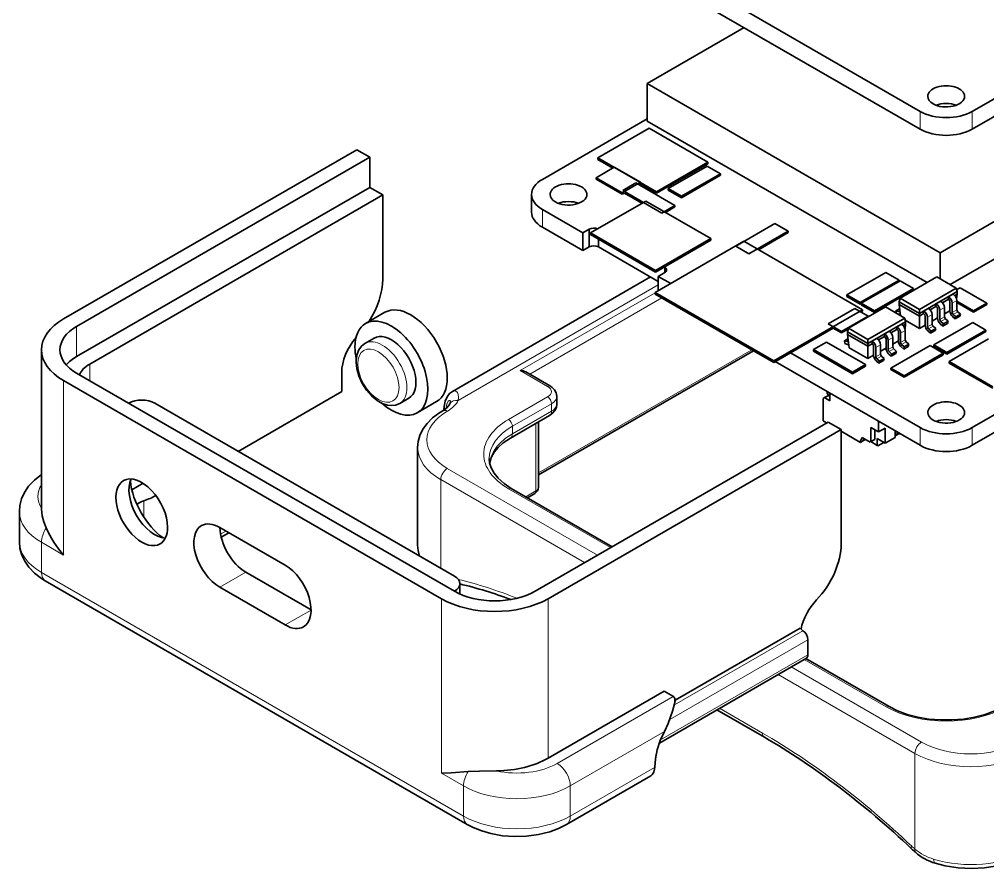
# Model space of a CAD drawing. Extents: x 487 to 800, y 314 to 605.
# Drawn here: x 681 to 733.5, y 493.7 to 539.8 of the extents above; entities that cross this region are included whole.
import ezdxf

# ---------------------------------------------------------------- set-up
doc = ezdxf.new("R2010")
doc.units = 0

msp = doc.modelspace()

# ---------------------------------------------------------------- linework, layer by layer
at = {"color": 7, "lineweight": 35}
for p, q in [((729.857, 534.816), (709.351, 546.655)), ((753.191, 546.655), (732.685, 534.816)), ((729.857, 533.852), (709.351, 545.692)), ((753.191, 545.692), (732.685, 533.852)), ((753.191, 529.489), (732.685, 517.649)), ((753.191, 528.525), (732.685, 516.686)), ((684.065, 520.605), (704.571, 508.766)), ((703.864, 508.358), (683.358, 520.197)), ((705.273, 496.101), (682.363, 509.329))]:
    msp.add_line(p, q, dxfattribs=at)
at = {"color": 7, "lineweight": 35, "ltscale": 0.151964}
msp.add_line((720.307, 539.366), (715.043, 536.327), dxfattribs=at)
at = {"color": 7, "lineweight": 35, "ltscale": 0.459279}
for p, q in [((715.043, 536.327), (730.953, 527.141)), ((684.065, 523.136), (699.975, 532.322)), ((708.955, 508.766), (724.865, 517.951))]:
    msp.add_line(p, q, dxfattribs=at)
at = {"color": 7, "lineweight": 35, "ltscale": 0.05103}
msp.add_line((715.043, 536.327), (715.043, 534.286), dxfattribs=at)
at = {"color": 7, "lineweight": 13, "ltscale": 0.024088}
for p, q in [((729.857, 533.852), (729.857, 534.816)), ((732.685, 533.852), (732.685, 534.816)), ((729.857, 517.649), (729.857, 516.686)), ((732.685, 517.649), (732.685, 516.686))]:
    msp.add_line(p, q, dxfattribs=at)
at = {"color": 7, "lineweight": 35, "ltscale": 0.164319}
msp.add_line((715.043, 534.408), (709.351, 531.122), dxfattribs=at)
at = {"color": 7, "lineweight": 35, "ltscale": 0.438433}
msp.add_line((730.231, 525.517), (715.043, 534.286), dxfattribs=at)
at = {"color": 7, "lineweight": 35, "ltscale": 0.080261}
for p, q in [((715.145, 533.895), (712.364, 532.29)), ((718.327, 531.976), (715.546, 530.371))]:
    msp.add_line(p, q, dxfattribs=at)
at = {"color": 7, "lineweight": 35, "ltscale": 0.091856}
msp.add_line((718.327, 532.058), (715.145, 533.895), dxfattribs=at)
at = {"color": 7, "lineweight": 35, "ltscale": 0.326599}
msp.add_line((730.953, 527.141), (742.267, 533.673), dxfattribs=at)
at = {"color": 7, "lineweight": 35, "ltscale": 0.45928}
for p, q in [((683.358, 523.544), (699.267, 532.73)), ((684.065, 521.503), (699.975, 530.689)), ((709.662, 508.358), (725.572, 517.543))]:
    msp.add_line(p, q, dxfattribs=at)
at = {"color": 7, "lineweight": 35, "ltscale": 0.020412}
for p, q in [((699.267, 532.73), (699.975, 532.322)), ((699.975, 530.689), (700.682, 530.281)), ((724.865, 517.951), (725.572, 517.543)), ((727.957, 517.619), (727.957, 516.803)), ((723.769, 506.133), (723.769, 505.316))]:
    msp.add_line(p, q, dxfattribs=at)
at = {"color": 7, "lineweight": 35, "ltscale": 0.040825}
for p, q in [((699.975, 530.689), (699.975, 532.322)), ((712.264, 531.211), (713.678, 530.395)), ((713.678, 530.313), (712.264, 531.13))]:
    msp.add_line(p, q, dxfattribs=at)
at = {"color": 7, "lineweight": 35, "ltscale": 0.091857}
msp.add_line((712.364, 532.29), (715.546, 530.453), dxfattribs=at)
at = {"color": 7, "lineweight": 35, "ltscale": 0.002042}
for p, q in [((712.364, 532.29), (712.364, 532.208)), ((718.327, 532.058), (718.327, 531.976)), ((712.264, 531.211), (712.264, 531.13)), ((716.184, 530.624), (716.184, 530.542)), ((713.678, 530.395), (713.678, 530.313)), ((716.903, 530.208), (716.903, 530.127)), ((716.547, 529.709), (716.547, 529.627)), ((711.958, 528.218), (711.958, 528.136)), ((718.493, 527.908), (718.493, 527.826)), ((715.493, 526.176), (715.493, 526.095)), ((729.494, 525.206), (729.494, 525.124)), ((715.471, 524.981), (715.471, 524.899)), ((725.878, 524.847), (725.878, 524.765)), ((726.597, 524.432), (726.597, 524.35)), ((732.761, 523.992), (732.761, 523.91)), ((725.581, 522.865), (725.581, 522.784)), ((733.433, 522.94), (733.433, 522.859)), ((730.595, 522.132), (730.595, 522.05)), ((724.061, 521.879), (724.061, 521.797)), ((731.314, 521.717), (731.314, 521.635)), ((721.908, 521.264), (721.908, 521.183)), ((726.899, 521.07), (726.899, 520.989)), ((731.432, 521.232), (731.432, 521.151)), ((726.18, 520.655), (726.18, 520.574)), ((728.275, 520.875), (728.275, 520.793)), ((728.994, 520.459), (728.994, 520.378))]:
    msp.add_line(p, q, dxfattribs=at)
at = {"color": 7, "lineweight": 35, "ltscale": 0.023474}
msp.add_line((713.177, 531.739), (712.364, 532.208), dxfattribs=at)
at = {"color": 7, "lineweight": 35, "ltscale": 0.080262}
msp.add_line((715.546, 530.453), (718.327, 532.058), dxfattribs=at)
at = {"color": 7, "lineweight": 35, "ltscale": 0.028577}
msp.add_line((713.254, 531.783), (712.264, 531.211), dxfattribs=at)
at = {"color": 7, "lineweight": 35, "ltscale": 0.040826}
msp.add_line((714.668, 530.966), (713.254, 531.783), dxfattribs=at)
at = {"color": 7, "lineweight": 35, "ltscale": 0.061173}
for p, q in [((718.303, 531.847), (716.184, 530.624)), ((719.022, 531.35), (716.903, 530.127)), ((713.709, 530.517), (715.828, 529.294)), ((727.375, 523.983), (729.494, 525.206)), ((732.714, 523.355), (730.595, 522.132)), ((731.314, 521.717), (733.433, 522.94)), ((733.433, 522.859), (731.314, 521.635))]:
    msp.add_line(p, q, dxfattribs=at)
at = {"color": 7, "lineweight": 35, "ltscale": 0.020756}
for p, q in [((719.022, 531.432), (718.303, 531.847)), ((722.685, 528.313), (721.966, 528.728)), ((733.48, 524.326), (732.761, 523.91))]:
    msp.add_line(p, q, dxfattribs=at)
at = {"color": 7, "lineweight": 35, "ltscale": 0.310958}
msp.add_line((742.267, 531.632), (731.495, 525.413), dxfattribs=at)
at = {"color": 7, "lineweight": 35, "ltscale": 0.028578}
msp.add_line((713.678, 530.395), (714.668, 530.966), dxfattribs=at)
at = {"color": 7, "lineweight": 35, "ltscale": 0.00204}
for p, q in [((714.668, 530.966), (714.668, 530.885)), ((719.022, 531.432), (719.022, 531.35)), ((715.546, 530.453), (715.546, 530.371)), ((722.685, 528.313), (722.685, 528.231)), ((726.656, 524.398), (726.656, 524.316)), ((733.48, 524.407), (733.48, 524.326)), ((726.726, 524.046), (726.726, 523.964)), ((727.375, 523.983), (727.375, 523.901)), ((731.113, 521.683), (731.113, 521.601))]:
    msp.add_line(p, q, dxfattribs=at)
at = {"color": 7, "lineweight": 35, "ltscale": 0.061172}
for p, q in [((716.903, 530.208), (719.022, 531.432)), ((729.494, 525.124), (727.375, 523.901))]:
    msp.add_line(p, q, dxfattribs=at)
at = {"color": 7, "lineweight": 35, "ltscale": 0.020755}
for p, q in [((714.428, 530.932), (713.709, 530.517)), ((716.184, 530.624), (716.903, 530.208)), ((716.903, 530.127), (716.184, 530.542)), ((719.847, 527.505), (720.566, 527.089)), ((728.716, 525.655), (727.997, 526.07)), ((729.494, 525.206), (728.775, 525.621)), ((725.878, 524.847), (726.597, 524.432)), ((726.597, 524.35), (725.878, 524.765)), ((727.031, 523.703), (726.312, 524.118)), ((732.761, 523.992), (733.48, 524.407)), ((724.862, 523.28), (725.581, 522.865)), ((733.433, 522.94), (732.714, 523.355)), ((724.78, 522.294), (724.061, 521.879)), ((731.113, 521.683), (730.394, 522.098)), ((730.595, 522.132), (731.314, 521.717)), ((731.314, 521.635), (730.595, 522.05)), ((726.18, 520.655), (726.899, 521.07)), ((726.899, 520.989), (726.18, 520.574)), ((728.275, 520.875), (728.994, 520.459)), ((728.994, 520.378), (728.275, 520.793))]:
    msp.add_line(p, q, dxfattribs=at)
at = {"color": 7, "lineweight": 35, "ltscale": 0.061171}
for p, q in [((716.547, 529.709), (714.428, 530.932)), ((721.966, 528.728), (719.847, 527.505)), ((727.997, 526.07), (725.878, 524.847)), ((726.597, 524.432), (728.716, 525.655)), ((728.775, 525.621), (726.656, 524.398)), ((726.899, 521.07), (724.78, 522.294)), ((724.061, 521.879), (726.18, 520.655)), ((726.18, 520.574), (724.061, 521.797)), ((731.113, 521.601), (728.994, 520.378))]:
    msp.add_line(p, q, dxfattribs=at)
at = {"color": 7, "lineweight": 35, "ltscale": 0.002279}
msp.add_line((714.668, 530.885), (714.589, 530.839), dxfattribs=at)
at = {"color": 7, "lineweight": 35, "ltscale": 0.025516}
msp.add_line((715.546, 530.371), (714.662, 530.881), dxfattribs=at)
at = {"color": 7, "lineweight": 35, "ltscale": 0.459278}
msp.add_line((684.772, 521.095), (700.682, 530.281), dxfattribs=at)
at = {"color": 7, "lineweight": 35, "ltscale": 0.114308}
msp.add_line((700.682, 530.281), (700.682, 525.708), dxfattribs=at)
at = {"color": 7, "lineweight": 35, "ltscale": 0.024086}
msp.add_line((708.765, 529.342), (708.765, 530.305), dxfattribs=at)
at = {"color": 7, "lineweight": 35, "ltscale": 0.086594}
for p, q in [((714.957, 529.949), (711.958, 528.218)), ((715.493, 526.176), (718.493, 527.908)), ((718.493, 527.826), (715.493, 526.095))]:
    msp.add_line(p, q, dxfattribs=at)
at = {"color": 7, "lineweight": 35, "ltscale": 0.003503}
msp.add_line((713.8, 530.383), (713.678, 530.313), dxfattribs=at)
at = {"color": 7, "lineweight": 35, "ltscale": 0.027557}
msp.add_line((714.754, 529.832), (713.8, 530.383), dxfattribs=at)
at = {"color": 7, "lineweight": 35, "ltscale": 0.102062}
for p, q in [((718.493, 527.908), (714.957, 529.949)), ((711.958, 528.218), (715.493, 526.176)), ((715.493, 526.095), (711.958, 528.136))]:
    msp.add_line(p, q, dxfattribs=at)
at = {"color": 7, "lineweight": 13, "ltscale": 0.024086}
msp.add_line((709.351, 529.489), (709.351, 528.525), dxfattribs=at)
at = {"color": 7, "lineweight": 35, "ltscale": 0.063278}
msp.add_line((711.543, 528.223), (709.351, 529.489), dxfattribs=at)
at = {"color": 7, "lineweight": 35, "ltscale": 0.020754}
for p, q in [((715.828, 529.294), (716.547, 529.709)), ((726.656, 524.398), (727.375, 523.983)), ((727.375, 523.901), (726.656, 524.316))]:
    msp.add_line(p, q, dxfattribs=at)
at = {"color": 7, "lineweight": 35, "ltscale": 0.014894}
msp.add_line((716.547, 529.627), (716.031, 529.329), dxfattribs=at)
at = {"color": 7, "lineweight": 35, "ltscale": 0.063279}
msp.add_line((711.543, 527.26), (709.351, 528.525), dxfattribs=at)
at = {"color": 7, "lineweight": 35, "ltscale": 0.010209}
for p, q in [((711.543, 528.223), (711.897, 528.427)), ((711.543, 527.26), (711.897, 527.464))]:
    msp.add_line(p, q, dxfattribs=at)
at = {"color": 7, "lineweight": 35, "ltscale": 0.024088}
for p, q in [((711.897, 528.427), (711.897, 527.464)), ((711.543, 528.223), (711.543, 527.26))]:
    msp.add_line(p, q, dxfattribs=at)
at = {"color": 7, "lineweight": 35, "ltscale": 0.06117}
for p, q in [((720.566, 527.089), (722.685, 528.313)), ((730.394, 522.098), (728.275, 520.875)), ((728.994, 520.459), (731.113, 521.683))]:
    msp.add_line(p, q, dxfattribs=at)
at = {"color": 7, "lineweight": 35, "ltscale": 0.010542}
msp.add_line((712.391, 527.885), (712.391, 527.464), dxfattribs=at)
at = {"color": 7, "lineweight": 35, "ltscale": 0.046304}
msp.add_line((722.685, 528.231), (721.081, 527.305), dxfattribs=at)
at = {"color": 7, "lineweight": 35, "ltscale": 0.093897}
msp.add_line((715.644, 525.586), (712.391, 527.464), dxfattribs=at)
at = {"color": 7, "lineweight": 35, "ltscale": 0.139079}
for p, q in [((720.289, 527.762), (715.471, 524.981)), ((721.908, 521.264), (726.726, 524.046))]:
    msp.add_line(p, q, dxfattribs=at)
at = {"color": 7, "lineweight": 35, "ltscale": 0.185819}
for p, q in [((726.726, 524.046), (720.289, 527.762)), ((715.471, 524.981), (721.908, 521.264)), ((721.908, 521.183), (715.471, 524.899))]:
    msp.add_line(p, q, dxfattribs=at)
at = {"color": 7, "lineweight": 35, "ltscale": 0.03539}
msp.add_line((730.953, 527.141), (730.953, 525.726), dxfattribs=at)
at = {"color": 7, "lineweight": 35, "ltscale": 0.00102}
msp.add_line((715.998, 526.345), (715.962, 526.365), dxfattribs=at)
at = {"color": 7, "lineweight": 35, "ltscale": 0.007144}
msp.add_line((715.998, 526.345), (715.998, 526.059), dxfattribs=at)
at = {"color": 7, "lineweight": 35, "ltscale": 0.310693}
msp.add_line((715.224, 525.828), (704.461, 519.614), dxfattribs=at)
at = {"color": 7, "lineweight": 35, "ltscale": 0.010207}
msp.add_line((715.644, 525.855), (715.998, 526.059), dxfattribs=at)
at = {"color": 7, "lineweight": 35, "ltscale": 0.019362}
msp.add_line((715.644, 525.855), (715.644, 525.081), dxfattribs=at)
at = {"color": 7, "lineweight": 35, "ltscale": 0.019372}
msp.add_line((716.315, 525.468), (715.644, 525.855), dxfattribs=at)
at = {"color": 7, "lineweight": 35, "ltscale": 0.057819}
for p, q in [((730.773, 525.83), (728.77, 524.673)), ((729.818, 524.068), (731.821, 525.224)), ((727.973, 524.197), (725.97, 523.04)), ((727.018, 522.435), (729.021, 523.591))]:
    msp.add_line(p, q, dxfattribs=at)
at = {"color": 7, "lineweight": 35, "ltscale": 0.030261}
for p, q in [((731.821, 525.224), (730.773, 525.83)), ((728.77, 524.673), (729.818, 524.068))]:
    msp.add_line(p, q, dxfattribs=at)
at = {"color": 7, "lineweight": 13, "ltscale": 0.31362}
msp.add_line((715.644, 525.394), (704.78, 519.122), dxfattribs=at)
at = {"color": 7, "lineweight": 35, "ltscale": 0.001698}
msp.add_line((728.716, 525.655), (728.716, 525.587), dxfattribs=at)
at = {"color": 7, "lineweight": 35, "ltscale": 0.005041}
for p, q in [((731.821, 525.224), (731.869, 525.029)), ((728.77, 524.673), (728.722, 524.477)), ((729.021, 523.591), (729.069, 523.396)), ((725.97, 523.04), (725.922, 522.844))]:
    msp.add_line(p, q, dxfattribs=at)
at = {"color": 7, "lineweight": 35, "ltscale": 0.005411}
msp.add_line((732.03, 525.244), (731.842, 525.136), dxfattribs=at)
at = {"color": 7, "lineweight": 35, "ltscale": 0.041862}
for p, q in [((733.48, 524.407), (732.03, 525.244)), ((726.312, 524.118), (724.862, 523.28)), ((725.581, 522.865), (727.031, 523.703))]:
    msp.add_line(p, q, dxfattribs=at)
at = {"color": 7, "lineweight": 13, "ltscale": 0.211368}
msp.add_line((715.471, 524.968), (708.149, 520.74), dxfattribs=at)
at = {"color": 7, "lineweight": 13, "ltscale": 0.207117}
msp.add_line((715.836, 524.688), (708.661, 520.546), dxfattribs=at)
at = {"color": 7, "lineweight": 35, "ltscale": 0.059198}
msp.add_line((729.818, 523.845), (731.869, 525.029), dxfattribs=at)
at = {"color": 7, "lineweight": 35, "ltscale": 0.007245}
for p, q in [((731.641, 524.897), (731.39, 524.752)), ((730.969, 524.509), (730.718, 524.364)), ((729.247, 522.175), (728.996, 522.03)), ((728.575, 521.787), (728.324, 521.642))]:
    msp.add_line(p, q, dxfattribs=at)
at = {"color": 7, "lineweight": 35, "ltscale": 0.00050931}
for p, q in [((731.39, 524.752), (731.407, 524.742)), ((730.736, 524.215), (730.718, 524.225)), ((731.407, 524.603), (731.39, 524.613)), ((730.046, 523.976), (730.064, 523.966)), ((730.064, 523.827), (730.046, 523.837)), ((728.841, 523.264), (728.858, 523.254)), ((728.169, 522.876), (728.186, 522.866))]:
    msp.add_line(p, q, dxfattribs=at)
at = {"color": 7, "lineweight": 35, "ltscale": 0.00347}
for p, q in [((731.39, 524.752), (731.39, 524.613)), ((728.722, 524.477), (728.722, 524.339)), ((729.818, 523.845), (729.818, 523.706)), ((730.046, 523.976), (730.046, 523.837)), ((728.589, 523.119), (728.589, 522.98)), ((725.922, 522.844), (725.922, 522.706)), ((727.918, 522.731), (727.918, 522.592)), ((727.018, 522.212), (727.018, 522.073)), ((727.246, 522.343), (727.246, 522.204))]:
    msp.add_line(p, q, dxfattribs=at)
at = {"color": 7, "lineweight": 13, "ltscale": 0.007246}
for p, q in [((731.658, 524.887), (731.407, 524.742)), ((731.177, 524.168), (730.926, 524.023)), ((731.849, 524.556), (731.598, 524.411)), ((731.177, 523.659), (730.926, 523.514)), ((731.849, 524.046), (731.598, 523.901)), ((731.902, 523.937), (731.651, 523.792)), ((731.23, 523.549), (730.979, 523.405)), ((728.186, 522.866), (727.935, 522.721)), ((728.377, 522.535), (728.126, 522.39)), ((728.377, 522.026), (728.126, 521.881)), ((729.102, 522.304), (728.85, 522.159)), ((728.43, 521.916), (728.179, 521.772))]:
    msp.add_line(p, q, dxfattribs=at)
at = {"color": 7, "lineweight": 35, "ltscale": 0.000510632}
for p, q in [((731.641, 524.897), (731.658, 524.887)), ((730.297, 524.121), (730.315, 524.111)), ((730.969, 524.509), (730.987, 524.499)), ((728.589, 523.119), (728.607, 523.109)), ((728.607, 522.97), (728.589, 522.98)), ((727.246, 522.343), (727.264, 522.333)), ((727.264, 522.194), (727.246, 522.204)), ((727.497, 522.488), (727.515, 522.478))]:
    msp.add_line(p, q, dxfattribs=at)
at = {"color": 7, "lineweight": 35, "ltscale": 0.003666}
for p, q in [((731.742, 524.816), (731.869, 524.89)), ((728.942, 523.183), (729.069, 523.257))]:
    msp.add_line(p, q, dxfattribs=at)
at = {"color": 7, "lineweight": 35, "ltscale": 0.006368}
for p, q in [((731.838, 524.637), (731.869, 524.89)), ((729.038, 523.004), (729.069, 523.257))]:
    msp.add_line(p, q, dxfattribs=at)
at = {"color": 7, "lineweight": 35, "ltscale": 0.003471}
for p, q in [((731.869, 525.029), (731.869, 524.89)), ((730.718, 524.364), (730.718, 524.225)), ((729.069, 523.396), (729.069, 523.257))]:
    msp.add_line(p, q, dxfattribs=at)
at = {"color": 7, "lineweight": 35, "ltscale": 0.001699}
msp.add_line((726.656, 524.384), (726.597, 524.35), dxfattribs=at)
at = {"color": 7, "lineweight": 35, "ltscale": 0.030263}
for p, q in [((729.021, 523.591), (727.973, 524.197)), ((725.97, 523.04), (727.018, 522.435))]:
    msp.add_line(p, q, dxfattribs=at)
at = {"color": 7, "lineweight": 35, "ltscale": 0.005716}
msp.add_line((728.742, 524.104), (728.544, 523.99), dxfattribs=at)
at = {"color": 7, "lineweight": 35, "ltscale": 0.031639}
for p, q in [((728.722, 524.477), (729.818, 523.845)), ((728.722, 524.339), (729.818, 523.706)), ((725.922, 522.844), (727.018, 522.212)), ((725.922, 522.706), (727.018, 522.073))]:
    msp.add_line(p, q, dxfattribs=at)
at = {"color": 7, "lineweight": 35, "ltscale": 0.015558}
msp.add_line((728.797, 523.721), (728.722, 524.339), dxfattribs=at)
at = {"color": 7, "lineweight": 35, "ltscale": 0.004463}
for p, q in [((728.742, 524.178), (728.742, 523.999)), ((725.941, 522.545), (725.941, 522.366))]:
    msp.add_line(p, q, dxfattribs=at)
at = {"color": 7, "lineweight": 35, "ltscale": 0.007246}
for p, q in [((730.297, 524.121), (730.046, 523.976)), ((732.047, 523.808), (731.796, 523.663)), ((728.841, 523.264), (728.589, 523.119)), ((731.375, 523.42), (731.124, 523.275)), ((728.169, 522.876), (727.918, 522.731)), ((730.673, 522.916), (730.422, 522.771)), ((729.216, 522.059), (728.965, 521.914)), ((727.872, 521.283), (727.621, 521.138)), ((727.904, 521.4), (727.653, 521.255))]:
    msp.add_line(p, q, dxfattribs=at)
at = {"color": 7, "lineweight": 13, "ltscale": 0.007247}
for p, q in [((730.315, 524.111), (730.064, 523.966)), ((730.987, 524.499), (730.736, 524.354)), ((730.506, 523.78), (730.255, 523.635)), ((730.506, 523.271), (730.255, 523.126)), ((730.558, 523.162), (730.307, 523.017)), ((727.515, 522.478), (727.264, 522.333)), ((727.706, 522.147), (727.455, 522.002)), ((727.706, 521.638), (727.455, 521.493)), ((727.758, 521.529), (727.507, 521.384))]:
    msp.add_line(p, q, dxfattribs=at)
at = {"color": 7, "lineweight": 35, "ltscale": 0.009229}
for p, q in [((730.398, 524.041), (730.718, 524.225)), ((731.07, 524.429), (731.39, 524.613)), ((728.27, 522.796), (728.589, 522.98))]:
    msp.add_line(p, q, dxfattribs=at)
at = {"color": 7, "lineweight": 35, "ltscale": 0.000510075}
msp.add_line((730.718, 524.364), (730.736, 524.354), dxfattribs=at)
at = {"color": 7, "lineweight": 35, "ltscale": 0.012738}
for p, q in [((731.177, 524.168), (731.177, 523.659)), ((731.478, 523.971), (731.478, 524.48)), ((731.598, 524.411), (731.598, 523.901)), ((731.849, 524.556), (731.849, 524.046)), ((730.135, 523.195), (730.135, 523.705)), ((730.255, 523.635), (730.255, 523.126)), ((730.506, 523.78), (730.506, 523.271)), ((730.806, 523.583), (730.806, 524.093)), ((730.926, 524.023), (730.926, 523.514)), ((728.377, 522.535), (728.377, 522.026)), ((728.678, 522.338), (728.678, 522.847)), ((728.798, 522.778), (728.798, 522.268)), ((729.049, 522.923), (729.049, 522.413)), ((727.334, 521.562), (727.334, 522.072)), ((727.455, 522.002), (727.455, 521.493)), ((727.706, 522.147), (727.706, 521.638)), ((728.006, 521.95), (728.006, 522.46)), ((728.126, 522.39), (728.126, 521.881))]:
    msp.add_line(p, q, dxfattribs=at)
at = {"color": 7, "lineweight": 35, "ltscale": 0.026321}
msp.add_line((731.849, 524.518), (732.761, 523.992), dxfattribs=at)
at = {"color": 7, "lineweight": 35, "ltscale": 0.026322}
msp.add_line((732.761, 523.91), (731.849, 524.437), dxfattribs=at)
at = {"color": 7, "lineweight": 35, "ltscale": 0.030343}
msp.add_line((699.754, 523.299), (700.805, 523.906), dxfattribs=at)
at = {"color": 7, "lineweight": 35, "ltscale": 0.002136}
msp.add_line((726.726, 523.964), (726.652, 523.922), dxfattribs=at)
at = {"color": 7, "lineweight": 35, "ltscale": 0.001233}
msp.add_line((727.031, 523.703), (727.031, 523.653), dxfattribs=at)
at = {"color": 7, "lineweight": 35, "ltscale": 0.003768}
for p, q in [((728.689, 523.951), (728.544, 523.99)), ((725.889, 522.318), (725.743, 522.357)), ((725.774, 522.205), (725.92, 522.166))]:
    msp.add_line(p, q, dxfattribs=at)
at = {"color": 7, "lineweight": 35, "ltscale": 0.003554}
msp.add_line((728.544, 523.99), (728.572, 523.851), dxfattribs=at)
at = {"color": 7, "lineweight": 35, "ltscale": 0.002827}
msp.add_line((728.611, 523.828), (728.72, 523.799), dxfattribs=at)
at = {"color": 7, "lineweight": 13, "ltscale": 0.001442}
msp.add_line((728.739, 523.98), (728.689, 523.951), dxfattribs=at)
at = {"color": 7, "lineweight": 35, "ltscale": 0.005588}
for p, q in [((729.818, 524.068), (729.818, 523.845)), ((727.018, 522.435), (727.018, 522.212))]:
    msp.add_line(p, q, dxfattribs=at)
at = {"color": 7, "lineweight": 35, "ltscale": 0.006584}
msp.add_line((729.818, 523.706), (730.046, 523.837), dxfattribs=at)
at = {"color": 7, "lineweight": 35, "ltscale": 0.016896}
for p, q in [((729.818, 523.03), (729.818, 523.706)), ((727.018, 521.397), (727.018, 522.073))]:
    msp.add_line(p, q, dxfattribs=at)
at = {"color": 7, "lineweight": 35, "ltscale": 0.008676}
msp.add_line((730.806, 523.6), (730.506, 523.427), dxfattribs=at)
at = {"color": 7, "lineweight": 35, "ltscale": 0.008675}
for p, q in [((731.478, 523.988), (731.177, 523.815)), ((728.006, 521.967), (727.706, 521.794))]:
    msp.add_line(p, q, dxfattribs=at)
at = {"color": 7, "lineweight": 35, "ltscale": 0.004865}
for p, q in [((731.765, 523.547), (731.62, 523.676)), ((728.85, 522.159), (728.996, 522.03)), ((728.179, 521.772), (728.324, 521.642)), ((727.507, 521.384), (727.653, 521.255))]:
    msp.add_line(p, q, dxfattribs=at)
at = {"color": 7, "lineweight": 35, "ltscale": 0.004864}
for p, q in [((731.651, 523.792), (731.796, 523.663)), ((731.902, 523.937), (732.047, 523.808)), ((730.558, 523.162), (730.704, 523.033)), ((731.093, 523.159), (730.948, 523.288)), ((730.979, 523.405), (731.124, 523.275)), ((731.23, 523.549), (731.375, 523.42)), ((730.422, 522.771), (730.276, 522.901)), ((730.307, 523.017), (730.453, 522.888)), ((728.965, 521.914), (728.819, 522.043)), ((729.102, 522.304), (729.247, 522.175)), ((727.758, 521.529), (727.904, 521.4)), ((728.293, 521.526), (728.148, 521.655)), ((728.43, 521.916), (728.575, 521.787)), ((727.621, 521.138), (727.476, 521.268))]:
    msp.add_line(p, q, dxfattribs=at)
at = {"color": 7, "lineweight": 35, "ltscale": 0.007247}
for p, q in [((732.016, 523.692), (731.765, 523.547)), ((731.344, 523.304), (731.093, 523.159)), ((730.704, 523.033), (730.453, 522.888)), ((727.497, 522.488), (727.246, 522.343)), ((728.544, 521.671), (728.293, 521.526))]:
    msp.add_line(p, q, dxfattribs=at)
at = {"color": 7, "lineweight": 35, "ltscale": 0.003006}
for p, q in [((731.796, 523.663), (731.765, 523.547)), ((731.124, 523.275), (731.093, 523.159)), ((730.704, 523.033), (730.673, 522.916)), ((728.324, 521.642), (728.293, 521.526)), ((727.904, 521.4), (727.872, 521.283))]:
    msp.add_line(p, q, dxfattribs=at)
at = {"color": 7, "lineweight": 35, "ltscale": 0.003005}
for p, q in [((732.047, 523.808), (732.016, 523.692)), ((731.375, 523.42), (731.344, 523.304)), ((730.453, 522.888), (730.422, 522.771)), ((728.996, 522.03), (728.965, 521.914)), ((727.653, 521.255), (727.621, 521.138))]:
    msp.add_line(p, q, dxfattribs=at)
at = {"color": 7, "lineweight": 13, "ltscale": 0.040826}
for p, q in [((684.065, 523.136), (684.065, 521.503)), ((691.832, 508.984), (693.246, 509.801))]:
    msp.add_line(p, q, dxfattribs=at)
at = {"color": 7, "lineweight": 35, "ltscale": 0.059196}
msp.add_line((727.018, 522.212), (729.069, 523.396), dxfattribs=at)
at = {"color": 7, "lineweight": 13, "ltscale": 0.007245}
for p, q in [((728.858, 523.254), (728.607, 523.109)), ((729.049, 522.923), (728.798, 522.778)), ((729.049, 522.413), (728.798, 522.268))]:
    msp.add_line(p, q, dxfattribs=at)
at = {"color": 7, "lineweight": 35, "ltscale": 0.022186}
msp.add_line((729.818, 523.03), (729.049, 523.474), dxfattribs=at)
at = {"color": 7, "lineweight": 35, "ltscale": 0.009135}
msp.add_line((730.135, 523.213), (729.818, 523.03), dxfattribs=at)
at = {"color": 7, "lineweight": 35, "ltscale": 0.093041}
msp.add_line((725.131, 523.044), (721.908, 521.183), dxfattribs=at)
at = {"color": 7, "lineweight": 35, "ltscale": 0.013}
msp.add_line((725.581, 522.784), (725.131, 523.044), dxfattribs=at)
at = {"color": 7, "lineweight": 35, "ltscale": 0.010951}
msp.add_line((725.96, 523.003), (725.581, 522.784), dxfattribs=at)
at = {"color": 7, "lineweight": 35, "ltscale": 0.0183}
msp.add_line((726.01, 521.979), (725.922, 522.706), dxfattribs=at)
at = {"color": 7, "lineweight": 35, "ltscale": 0.00923}
msp.add_line((727.598, 522.408), (727.918, 522.592), dxfattribs=at)
at = {"color": 7, "lineweight": 35, "ltscale": 0.000511395}
for p, q in [((727.918, 522.731), (727.935, 522.721)), ((727.935, 522.582), (727.918, 522.592))]:
    msp.add_line(p, q, dxfattribs=at)
at = {"color": 7, "lineweight": 35, "ltscale": 0.014289}
for p, q in [((700.212, 522.506), (699.717, 522.221)), ((702.097, 519.241), (701.602, 518.956)), ((715.97, 503.338), (716.465, 503.052))]:
    msp.add_line(p, q, dxfattribs=at)
at = {"color": 7, "lineweight": 35, "ltscale": 0.005714}
msp.add_line((725.941, 522.471), (725.743, 522.357), dxfattribs=at)
at = {"color": 7, "lineweight": 35, "ltscale": 0.00388}
msp.add_line((725.743, 522.357), (725.774, 522.205), dxfattribs=at)
at = {"color": 7, "lineweight": 13, "ltscale": 0.001441}
msp.add_line((725.939, 522.347), (725.889, 522.318), dxfattribs=at)
at = {"color": 7, "lineweight": 35, "ltscale": 0.006583}
msp.add_line((727.018, 522.073), (727.246, 522.204), dxfattribs=at)
at = {"color": 7, "lineweight": 35, "ltscale": 0.008674}
msp.add_line((728.678, 522.355), (728.377, 522.182), dxfattribs=at)
at = {"color": 7, "lineweight": 35, "ltscale": 0.003004}
for p, q in [((729.247, 522.175), (729.216, 522.059)), ((728.575, 521.787), (728.544, 521.671))]:
    msp.add_line(p, q, dxfattribs=at)
at = {"color": 7, "lineweight": 35, "ltscale": 0.061564}
msp.add_line((733.565, 522.463), (731.432, 521.232), dxfattribs=at)
at = {"color": 7, "lineweight": 35, "ltscale": 0.216385}
msp.add_line((682.157, 521.871), (682.157, 513.215), dxfattribs=at)
at = {"color": 7, "lineweight": 13, "ltscale": 0.334025}
msp.add_line((720.715, 521.871), (709.144, 515.191), dxfattribs=at)
at = {"color": 7, "lineweight": 35, "ltscale": 0.336561}
msp.add_line((720.803, 521.821), (709.144, 515.09), dxfattribs=at)
at = {"color": 7, "lineweight": 35, "ltscale": 0.203071}
msp.add_line((729.857, 517.649), (722.822, 521.711), dxfattribs=at)
at = {"color": 7, "lineweight": 35, "ltscale": 0.029098}
msp.add_line((727.018, 521.397), (726.01, 521.979), dxfattribs=at)
at = {"color": 7, "lineweight": 35, "ltscale": 0.009134}
msp.add_line((727.334, 521.58), (727.018, 521.397), dxfattribs=at)
at = {"color": 7, "lineweight": 13, "ltscale": 0.022455}
msp.add_line((684.772, 520.197), (684.772, 521.095), dxfattribs=at)
at = {"color": 7, "lineweight": 35, "ltscale": 0.227159}
msp.add_line((729.857, 516.686), (721.988, 521.229), dxfattribs=at)
at = {"color": 7, "lineweight": 35, "ltscale": 0.06834}
for p, q in [((731.432, 521.232), (733.8, 519.865)), ((733.8, 519.784), (731.432, 521.151))]:
    msp.add_line(p, q, dxfattribs=at)
at = {"color": 7, "lineweight": 35, "ltscale": 0.025613}
msp.add_line((698.454, 519.605), (698.454, 520.629), dxfattribs=at)
at = {"color": 7, "lineweight": 13, "ltscale": 0.042867}
msp.add_line((709.634, 519.883), (708.149, 520.74), dxfattribs=at)
at = {"color": 7, "lineweight": 35, "ltscale": 0.038535}
msp.add_line((709.784, 519.898), (708.449, 520.669), dxfattribs=at)
at = {"color": 7, "lineweight": 13, "ltscale": 0.236784}
for p, q in [((683.358, 510.725), (683.358, 520.197)), ((703.864, 498.886), (703.864, 508.358))]:
    msp.add_line(p, q, dxfattribs=at)
at = {"color": 7, "lineweight": 35, "ltscale": 0.16228}
msp.add_line((698.454, 519.605), (692.833, 516.359), dxfattribs=at)
at = {"color": 7, "lineweight": 35, "ltscale": 0.006124}
msp.add_line((724.881, 519.395), (724.669, 519.273), dxfattribs=at)
at = {"color": 7, "lineweight": 35, "ltscale": 0.002051}
msp.add_line((724.81, 519.6), (724.81, 519.518), dxfattribs=at)
at = {"color": 7, "lineweight": 35, "ltscale": 0.003536}
for p, q in [((724.881, 519.395), (724.81, 519.518)), ((726.825, 517.048), (726.755, 516.925))]:
    msp.add_line(p, q, dxfattribs=at)
at = {"color": 7, "lineweight": 35, "ltscale": 0.002041}
for p, q in [((724.881, 519.395), (724.951, 519.354)), ((724.669, 519.273), (724.598, 519.232))]:
    msp.add_line(p, q, dxfattribs=at)
at = {"color": 7, "lineweight": 35, "ltscale": 0.010217}
msp.add_line((724.951, 519.518), (724.951, 519.109), dxfattribs=at)
at = {"color": 7, "lineweight": 35, "ltscale": 0.469485}
msp.add_line((704.571, 509.582), (688.307, 518.972), dxfattribs=at)
at = {"color": 7, "lineweight": 35, "ltscale": 0.030344}
msp.add_line((702.554, 518.449), (703.605, 519.056), dxfattribs=at)
at = {"color": 7, "lineweight": 13, "ltscale": 0.061237}
msp.add_line((709.634, 519.311), (707.512, 518.087), dxfattribs=at)
at = {"color": 7, "lineweight": 13, "ltscale": 0.061236}
for p, q in [((709.846, 518.944), (707.725, 517.719)), ((709.846, 518.536), (707.725, 517.311))]:
    msp.add_line(p, q, dxfattribs=at)
at = {"color": 7, "lineweight": 13, "ltscale": 0.010207}
for p, q in [((709.846, 518.944), (709.846, 518.536)), ((707.725, 517.311), (707.725, 517.719))]:
    msp.add_line(p, q, dxfattribs=at)
at = {"color": 7, "lineweight": 35, "ltscale": 0.010335}
msp.add_line((710.139, 519.352), (710.139, 518.939), dxfattribs=at)
at = {"color": 7, "lineweight": 35, "ltscale": 0.030618}
msp.add_line((724.598, 518.007), (724.598, 519.232), dxfattribs=at)
at = {"color": 7, "lineweight": 35, "ltscale": 0.008165}
msp.add_line((724.951, 519.109), (724.669, 519.273), dxfattribs=at)
at = {"color": 7, "lineweight": 35, "ltscale": 0.061237}
msp.add_line((709.742, 518.307), (707.621, 517.082), dxfattribs=at)
at = {"color": 7, "lineweight": 13, "ltscale": 0.016183}
msp.add_line((708.997, 517.877), (708.997, 517.229), dxfattribs=at)
at = {"color": 7, "lineweight": 35, "ltscale": 0.088722}
msp.add_line((709.144, 517.961), (709.144, 514.412), dxfattribs=at)
at = {"color": 7, "lineweight": 35, "ltscale": 0.005248}
msp.add_line((724.598, 518.007), (724.78, 517.902), dxfattribs=at)
at = {"color": 7, "lineweight": 35, "ltscale": 0.014299}
msp.add_line((727.603, 517.987), (727.603, 517.415), dxfattribs=at)
at = {"color": 7, "lineweight": 35, "ltscale": 0.155135}
msp.add_line((725.572, 517.543), (725.572, 511.338), dxfattribs=at)
at = {"color": 7, "lineweight": 35, "ltscale": 0.029037}
msp.add_line((725.572, 517.445), (726.578, 516.864), dxfattribs=at)
at = {"color": 7, "lineweight": 35, "ltscale": 0.019391}
msp.add_line((727.179, 517.66), (727.179, 516.885), dxfattribs=at)
at = {"color": 7, "lineweight": 35, "ltscale": 0.012247}
msp.add_line((727.603, 517.415), (727.179, 517.66), dxfattribs=at)
at = {"color": 7, "lineweight": 35, "ltscale": 0.013268}
msp.add_line((727.391, 517.007), (727.391, 517.538), dxfattribs=at)
at = {"color": 7, "lineweight": 35, "ltscale": 0.010206}
for p, q in [((727.957, 517.619), (727.603, 517.415)), ((727.179, 516.885), (727.532, 516.68))]:
    msp.add_line(p, q, dxfattribs=at)
at = {"color": 7, "lineweight": 35, "ltscale": 0.005624}
msp.add_line((728.505, 517.467), (728.505, 517.242), dxfattribs=at)
at = {"color": 7, "lineweight": 35, "ltscale": 0.008685}
msp.add_line((728.505, 517.119), (728.505, 517.467), dxfattribs=at)
at = {"color": 7, "lineweight": 35, "ltscale": 0.003062}
msp.add_line((728.611, 517.303), (728.505, 517.242), dxfattribs=at)
at = {"color": 7, "lineweight": 35, "ltscale": 0.005103}
msp.add_line((728.681, 517.303), (728.505, 517.201), dxfattribs=at)
at = {"color": 7, "lineweight": 35, "ltscale": 0.002562}
for p, q in [((728.611, 517.405), (728.611, 517.303)), ((728.611, 517.303), (728.611, 517.405))]:
    msp.add_line(p, q, dxfattribs=at)
at = {"color": 7, "lineweight": 35, "ltscale": 0.004437}
msp.add_line((728.611, 517.303), (728.788, 517.303), dxfattribs=at)
at = {"color": 7, "lineweight": 13, "ltscale": 0.075526}
msp.add_line((708.997, 517.229), (708.997, 514.208), dxfattribs=at)
at = {"color": 7, "lineweight": 35, "ltscale": 0.007071}
msp.add_line((726.578, 516.864), (726.719, 517.109), dxfattribs=at)
at = {"color": 7, "lineweight": 35, "ltscale": 0.001021}
for p, q in [((726.578, 516.864), (726.613, 516.844)), ((727.179, 516.885), (727.143, 516.864)), ((727.532, 516.68), (727.568, 516.66))]:
    msp.add_line(p, q, dxfattribs=at)
at = {"color": 7, "lineweight": 35, "ltscale": 0.004082}
msp.add_line((726.755, 516.925), (726.613, 516.844), dxfattribs=at)
at = {"color": 7, "lineweight": 35, "ltscale": 0.012248}
for p, q in [((727.143, 516.864), (726.719, 517.109)), ((727.957, 516.803), (727.532, 517.048))]:
    msp.add_line(p, q, dxfattribs=at)
at = {"color": 7, "lineweight": 35, "ltscale": 0.004083}
msp.add_line((726.896, 517.007), (726.755, 516.925), dxfattribs=at)
at = {"color": 7, "lineweight": 35, "ltscale": 0.006122}
msp.add_line((727.391, 517.007), (727.179, 516.885), dxfattribs=at)
at = {"color": 7, "lineweight": 35, "ltscale": 0.009186}
msp.add_line((727.532, 517.048), (727.532, 516.68), dxfattribs=at)
at = {"color": 7, "lineweight": 35, "ltscale": 0.009185}
msp.add_line((727.886, 516.844), (727.568, 516.66), dxfattribs=at)
at = {"color": 7, "lineweight": 35, "ltscale": 0.015819}
msp.add_line((727.957, 516.803), (728.505, 517.119), dxfattribs=at)
at = {"color": 7, "lineweight": 35, "ltscale": 0.132687}
msp.add_line((702.576, 511.269), (702.576, 516.576), dxfattribs=at)
at = {"color": 7, "lineweight": 13, "ltscale": 0.001599}
msp.add_line((706.522, 515.8), (706.522, 515.864), dxfattribs=at)
at = {"color": 7, "lineweight": 13, "ltscale": 0.005305}
msp.add_line((706.522, 515.588), (706.522, 515.8), dxfattribs=at)
at = {"color": 7, "lineweight": 13, "ltscale": 0.23547}
msp.add_line((712.346, 510.724), (704.189, 515.433), dxfattribs=at)
at = {"color": 7, "lineweight": 13, "ltscale": 0.225263}
msp.add_line((711.639, 510.315), (703.835, 514.821), dxfattribs=at)
at = {"color": 7, "lineweight": 13, "ltscale": 0.120346}
msp.add_line((703.835, 514.821), (703.835, 510.007), dxfattribs=at)
at = {"color": 7, "lineweight": 35, "ltscale": 0.017725}
msp.add_line((687.062, 514.269), (687.676, 514.623), dxfattribs=at)
at = {"color": 7, "lineweight": 13, "ltscale": 0.159943}
msp.add_line((713.053, 511.132), (707.512, 514.331), dxfattribs=at)
at = {"color": 7, "lineweight": 35, "ltscale": 0.158149}
msp.add_line((713.141, 511.183), (707.662, 514.346), dxfattribs=at)
at = {"color": 7, "lineweight": 13, "ltscale": 0.015835}
msp.add_line((708.449, 513.892), (708.997, 514.208), dxfattribs=at)
at = {"color": 7, "lineweight": 13, "ltscale": 0.02227}
msp.add_line((687.713, 512.787), (687.713, 513.677), dxfattribs=at)
at = {"color": 7, "lineweight": 35, "ltscale": 0.011499}
msp.add_line((708.537, 513.841), (708.935, 514.071), dxfattribs=at)
at = {"color": 7, "lineweight": 35, "ltscale": 0.040824}
msp.add_line((680.955, 511.46), (680.955, 513.093), dxfattribs=at)
at = {"color": 7, "lineweight": 35, "ltscale": 0.102675}
for p, q in [((691.832, 512.226), (695.389, 510.172)), ((695.389, 506.931), (691.832, 508.984))]:
    msp.add_line(p, q, dxfattribs=at)
at = {"color": 7, "lineweight": 13, "ltscale": 0.008436}
msp.add_line((691.876, 511.863), (692.168, 512.032), dxfattribs=at)
at = {"color": 7, "lineweight": 35, "ltscale": 0.012094}
msp.add_line((691.91, 511.697), (692.329, 511.939), dxfattribs=at)
at = {"color": 7, "lineweight": 13, "ltscale": 0.034701}
for p, q in [((683.358, 510.725), (682.155, 511.419)), ((703.864, 498.886), (705.066, 498.192))]:
    msp.add_line(p, q, dxfattribs=at)
at = {"color": 7, "lineweight": 13, "ltscale": 0.040825}
for p, q in [((682.155, 509.786), (682.155, 511.419)), ((705.066, 496.559), (705.066, 498.192)), ((710.864, 496.559), (710.864, 498.192))]:
    msp.add_line(p, q, dxfattribs=at)
at = {"color": 7, "lineweight": 13}
msp.add_line((705.066, 496.559), (682.155, 509.786), dxfattribs=at)
at = {"color": 7, "lineweight": 35, "ltscale": 0.102365}
msp.add_line((696.792, 507.753), (693.246, 509.801), dxfattribs=at)
at = {"color": 7, "lineweight": 35, "ltscale": 0.013932}
msp.add_line((704.864, 508.617), (704.864, 509.174), dxfattribs=at)
at = {"color": 7, "lineweight": 13, "ltscale": 0.216371}
msp.add_line((709.662, 499.703), (709.662, 508.358), dxfattribs=at)
at = {"color": 7, "lineweight": 13, "ltscale": 0.040519}
msp.add_line((695.389, 506.931), (696.793, 507.741), dxfattribs=at)
at = {"color": 7, "lineweight": 35, "ltscale": 0.195982}
msp.add_line((716.555, 502.847), (723.344, 506.767), dxfattribs=at)
at = {"color": 7, "lineweight": 13, "ltscale": 0.201165}
msp.add_line((723.486, 506.623), (716.517, 502.599), dxfattribs=at)
at = {"color": 7, "lineweight": 13, "ltscale": 0.216586}
msp.add_line((723.769, 506.133), (716.266, 501.801), dxfattribs=at)
at = {"color": 7, "lineweight": 13, "ltscale": 0.230895}
msp.add_line((723.769, 505.316), (715.77, 500.698), dxfattribs=at)
at = {"color": 7, "lineweight": 35, "ltscale": 0.23047}
msp.add_line((723.686, 505.133), (715.702, 500.524), dxfattribs=at)
at = {"color": 7, "lineweight": 13, "ltscale": 0.204099}
msp.add_line((729.928, 500.573), (722.857, 504.655), dxfattribs=at)
at = {"color": 7, "lineweight": 13, "ltscale": 0.128573}
msp.add_line((728.018, 502.492), (723.565, 505.063), dxfattribs=at)
at = {"color": 7, "lineweight": 35, "ltscale": 0.130367}
msp.add_line((728.169, 502.506), (723.652, 505.114), dxfattribs=at)
at = {"color": 7, "lineweight": 13, "ltscale": 0.214305}
msp.add_line((729.574, 499.96), (722.15, 504.247), dxfattribs=at)
at = {"color": 7, "lineweight": 35, "ltscale": 0.181671}
msp.add_line((709.662, 499.703), (715.955, 503.336), dxfattribs=at)
at = {"color": 7, "lineweight": 13, "ltscale": 0.014288}
msp.add_line((715.955, 503.336), (716.45, 503.05), dxfattribs=at)
at = {"color": 7, "lineweight": 13, "ltscale": 0.18167}
msp.add_line((716.45, 503.05), (710.157, 499.417), dxfattribs=at)
at = {"color": 7, "lineweight": 35, "ltscale": 0.074553}
msp.add_line((718.822, 502.325), (721.405, 500.834), dxfattribs=at)
at = {"color": 7, "lineweight": 13, "ltscale": 0.067336}
msp.add_line((718.968, 502.409), (721.301, 501.063), dxfattribs=at)
at = {"color": 7, "lineweight": 13, "ltscale": 0.147456}
msp.add_line((715.972, 501.141), (710.864, 498.192), dxfattribs=at)
at = {"color": 7, "lineweight": 13, "ltscale": 0.129862}
msp.add_line((729.574, 499.96), (729.574, 494.766), dxfattribs=at)
at = {"color": 7, "lineweight": 13, "ltscale": 0.132068}
msp.add_line((715.439, 499.201), (710.864, 496.559), dxfattribs=at)
at = {"color": 7, "lineweight": 35, "ltscale": 0.132068}
msp.add_line((715.232, 498.743), (710.657, 496.101), dxfattribs=at)
at = {"color": 7, "lineweight": 35}
for points in [[(699.717, 522.221), (699.526, 522.069), (699.383, 521.871), (699.291, 521.642), (699.242, 521.34), (699.238, 521.235)], [(701.602, 518.956), (701.375, 518.866), (701.181, 518.841), (700.937, 518.865), (700.649, 518.962), (700.373, 519.121), (700.073, 519.372), (699.805, 519.681), (699.549, 520.086), (699.382, 520.466), (699.276, 520.855), (699.239, 521.182), (699.238, 521.235)], [(710.139, 519.352), (710.103, 519.544), (710.015, 519.701), (709.882, 519.832), (709.784, 519.898)], [(704.461, 519.614), (704.307, 519.493), (704.173, 519.31), (704.077, 519.083), (704.017, 518.796), (704.004, 518.6)], [(703.939, 518.56), (704.146, 518.705), (704.279, 518.846), (704.329, 518.929)], [(710.139, 518.939), (710.108, 518.743), (710.029, 518.574), (709.903, 518.425), (709.742, 518.307)], [(702.576, 516.576), (702.606, 516.902), (702.695, 517.219), (702.866, 517.567), (703.092, 517.876), (703.389, 518.173), (703.779, 518.463), (703.939, 518.56)], [(706.489, 515.719), (706.578, 516.025), (706.734, 516.312), (706.944, 516.568), (707.225, 516.818), (707.621, 517.082)], [(707.662, 514.346), (707.266, 514.61), (706.946, 514.897), (706.73, 515.165), (706.566, 515.467), (706.486, 515.735), (706.465, 515.964)], [(682.157, 515.097), (681.769, 514.796), (681.459, 514.467), (681.229, 514.127), (681.074, 513.784), (680.98, 513.413), (680.955, 513.093)], [(682.157, 513.215), (682.167, 513.041), (682.197, 512.857), (682.285, 512.54), (682.416, 512.204)], [(680.955, 511.46), (680.989, 511.087), (681.09, 510.727), (681.246, 510.397), (681.475, 510.065), (681.778, 509.749), (682.157, 509.456), (682.363, 509.329)], [(715.977, 501.14), (716.182, 501.586), (716.422, 502.257), (716.529, 502.651), (716.554, 502.817), (716.546, 502.94), (716.505, 503.02), (716.464, 503.052)], [(734.374, 502.506), (733.909, 502.274), (733.386, 502.08), (732.816, 501.929), (732.212, 501.827), (731.587, 501.775), (730.955, 501.775), (730.331, 501.827), (729.727, 501.929), (729.157, 502.08), (728.634, 502.274), (728.169, 502.506)], [(715.448, 499.213), (715.482, 499.672), (715.584, 500.157), (715.751, 500.652), (715.977, 501.14)], [(705.327, 498.976), (704.396, 498.904), (703.864, 498.886)], [(706.861, 499.01), (705.936, 499), (705.327, 498.976)], [(715.232, 498.743), (715.332, 498.828), (715.4, 498.945), (715.441, 499.1), (715.448, 499.213)], [(710.657, 496.101), (710.219, 495.882), (709.751, 495.708), (709.133, 495.553), (708.489, 495.465), (707.834, 495.445), (707.181, 495.492), (706.546, 495.607), (706.059, 495.748), (705.598, 495.933), (705.273, 496.101)], [(730.679, 493.995), (731.215, 493.857), (731.918, 493.749), (732.639, 493.715), (733.36, 493.754), (733.923, 493.839), (734.464, 493.969), (734.973, 494.144), (735.442, 494.363), (735.552, 494.424)]]:
    msp.add_lwpolyline(points, dxfattribs=at)
at = {"color": 7, "lineweight": 13}
for points in [[(704.78, 519.122), (704.802, 519.289), (704.785, 519.439), (704.733, 519.557), (704.637, 519.635), (704.519, 519.639), (704.461, 519.614)], [(704.363, 519.03), (704.354, 519.085), (704.345, 519.103), (704.326, 519.119), (704.301, 519.12), (704.282, 519.112), (704.242, 519.076), (704.157, 518.913), (704.099, 518.667)], [(710.139, 518.939), (710.11, 518.805), (710.029, 518.681), (709.946, 518.603), (709.846, 518.536)], [(707.725, 517.311), (707.355, 517.068), (707.036, 516.79), (706.899, 516.637), (706.778, 516.475), (706.675, 516.303), (706.591, 516.12), (706.528, 515.931), (706.487, 515.732)], [(715.972, 501.141), (716.133, 501.49), (716.267, 501.842), (716.38, 502.187), (716.485, 502.566), (716.521, 502.748), (716.531, 502.863), (716.528, 502.918), (716.51, 502.984), (716.45, 503.05)]]:
    msp.add_lwpolyline(points, dxfattribs=at)
at = {"color": 7, "lineweight": 35}
for centre, radius, start, end in [((731.757, 523.911), 0.159, 183.522, 228.1973), ((730.413, 523.136), 0.159, 183.522, 228.1973), ((731.085, 523.523), 0.159, 183.522, 228.1973), ((728.957, 522.278), 0.159, 183.522, 228.1973), ((727.613, 521.503), 0.159, 183.522, 228.1973), ((728.285, 521.89), 0.159, 183.522, 228.1973), ((708.163, 520.124), 0.616, 62.2867, 91.2788), ((704.012, 519.093), 0.356, 332.5622, 349.8445), ((708.749, 514.421), 0.395, 298.0488, 358.8258), ((687.685, 514.525), 5.759, 203.7801, 221.2832), ((704.385, 511.273), 1.809, 180.1249, 199.2645), ((699.325, 486.101), 23.718, 69.4789, 76.4965), ((733.89, 499.522), 6.535, 226.5459, 228.9571), ((731.54, 496.825), 2.957, 228.9996, 253.0855)]:
    msp.add_arc(centre, radius, start, end, dxfattribs=at)
at = {"color": 7, "lineweight": 13}
msp.add_arc((731.432, 497), 2.906, 230.2484, 253.174, dxfattribs=at)
at = {"color": 7, "lineweight": 35}
for centre, major_axis, ratio, start_param, end_param in [((731.271, 535.632), (1, 0), 0.57735, 0, 3.141593), ((731.271, 535.632), (1, 0), 0.57735, 3.141593, 3.926991), ((731.271, 535.632), (1, 0), 0.57735, 3.926991, 6.283185), ((731.271, 534.669), (1, 0), 0.57735, 0.986872, 2.154722), ((731.271, 535.632), (2, 0), 0.57735, 3.926991, 5.497787), ((731.271, 534.669), (2, 0), 0.57735, 3.926991, 5.497787), ((710.765, 530.305), (2, 0), 0.57735, 2.356194, 3.141593), ((710.765, 530.305), (1, 0), 0.57735, 0, 3.141593), ((710.765, 530.305), (2, 0), 0.57735, 3.141593, 3.926991), ((710.765, 530.305), (1, 0), 0.57735, 3.141593, 3.926991), ((710.765, 530.305), (1, 0), 0.57735, 3.926991, 6.283185), ((710.765, 529.342), (1, 0), 0.57735, 0.986872, 2.154722), ((710.765, 529.342), (2, 0), 0.57735, 3.141593, 3.926991), ((712.144, 528.264), (0.376, 0), 0.57735, 0.986293, 2.289379), ((712.144, 527.3), (0.376, 0), 0.57735, 0.851972, 2.289379), ((715.715, 526.202), (0.376, 0), 0.57735, 6.283143, 7.001961), ((698.56, 524.483), (-1.5, -2.598), 0.57735, 1.485044, 2.356194), ((715.715, 526.202), (0.376, 0), 0.57735, 5.564324, 6.283143), ((731.407, 524.521), (0.135, -0.234), 0.57735, 0.785398, 2.356194), ((731.658, 524.666), (0.135, -0.234), 0.57735, 0.785398, 2.356194), ((702.205, 521.481), (1.4, -2.425), 0.57735, 0, 3.141592), ((730.315, 523.891), (0.135, -0.234), 0.57735, 0.785398, 2.356194), ((730.736, 524.133), (0.135, -0.234), 0.57735, 0.785398, 2.356194), ((730.736, 524.133), (-0.05, 0.0866), 0.57735, 3.926991, 5.497787), ((730.987, 524.278), (0.135, -0.234), 0.57735, 0.785398, 2.356194), ((731.407, 524.521), (-0.05, 0.0866), 0.57735, 3.926991, 5.497787), ((701.154, 520.874), (1.4, -2.425), 0.57735, 0, 3.141593), ((728.671, 524.04), (0.05, -0.0866), 0.57735, 5.759587, 6.283186), ((728.671, 524.04), (-0.135, 0.234), 0.57735, 2.617994, 3.014623), ((728.671, 524.04), (0.05, -0.0866), 0.57735, 0.000001, 0.785398), ((730.064, 523.746), (0.135, -0.234), 0.57735, 0.785398, 2.356194), ((730.064, 523.746), (-0.05, 0.0866), 0.57735, 3.926991, 5.497787), ((730.997, 523.473), (0.135, -0.234), 0.57735, 3.926991, 5.235988), ((731.248, 523.618), (-0.05, 0.0866), 0.57735, 0.785398, 2.094395), ((731.669, 523.861), (0.135, -0.234), 0.57735, 3.926991, 5.235988), ((731.92, 524.006), (-0.05, 0.0866), 0.57735, 0.785398, 2.094395), ((686.257, 521.871), (4.1, 0), 0.57735, 2.356194, 3.141593), ((686.257, 521.871), (3.1, 0), 0.57735, 2.356194, 3.141593), ((701.154, 520.874), (1.4, -2.425), 0.57735, 3.141593, 3.926991), ((728.607, 522.888), (0.135, -0.234), 0.57735, 0.785398, 2.356194), ((728.858, 523.033), (0.135, -0.234), 0.57735, 0.785398, 2.356194), ((730.325, 523.085), (0.135, -0.234), 0.57735, 3.926991, 5.235988), ((730.576, 523.23), (-0.05, 0.0866), 0.57735, 0.785398, 2.094395), ((699.868, 521.446), (-1, -1.732), 0.57735, 4.392391, 5.497787), ((701.154, 520.874), (0.943, -1.632), 0.57735, 6.283185, 9.424778), ((727.935, 522.5), (0.135, -0.234), 0.57735, 0.785398, 2.356194), ((727.935, 522.5), (-0.05, 0.0866), 0.57735, 3.926991, 5.497787), ((728.186, 522.645), (0.135, -0.234), 0.57735, 0.785398, 2.356194), ((728.607, 522.888), (-0.05, 0.0866), 0.57735, 3.926991, 5.497787), ((701.154, 520.874), (1.4, -2.425), 0.57735, 3.926991, 4.193364), ((725.871, 522.407), (0.05, -0.0866), 0.57735, 5.759587, 6.283186), ((725.871, 522.407), (-0.135, 0.234), 0.57735, 2.617994, 3.014623), ((725.871, 522.407), (0.05, -0.0866), 0.57735, 0.000001, 0.785398), ((727.264, 522.113), (0.135, -0.234), 0.57735, 0.785398, 2.356194), ((727.264, 522.113), (-0.05, 0.0866), 0.57735, 3.926991, 5.497787), ((727.515, 522.258), (0.135, -0.234), 0.57735, 0.785398, 2.356194), ((728.448, 521.985), (-0.05, 0.0866), 0.57735, 0.785398, 2.094395), ((728.869, 522.228), (0.135, -0.234), 0.57735, 3.926991, 5.235988), ((729.12, 522.373), (-0.05, 0.0866), 0.57735, 0.785398, 2.094395), ((686.257, 521.871), (4.1, 0), 0.57735, 3.141593, 3.926991), ((686.257, 521.871), (3.1, 0), 0.57735, 3.141593, 3.926991), ((686.257, 520.238), (3.1, 0), 0.57735, 2.356194, 2.667875), ((727.525, 521.452), (0.135, -0.234), 0.57735, 3.926991, 5.235988), ((727.776, 521.597), (-0.05, 0.0866), 0.57735, 0.785398, 2.094395), ((728.197, 521.84), (0.135, -0.234), 0.57735, 3.926991, 5.235988), ((686.257, 520.238), (2.1, 0), 0.57735, 2.356194, 2.907511), ((687.6, 518.564), (1, 0), 0.57735, 0.785398, 2.356194), ((701.154, 520.874), (1.4, -2.425), 0.57735, 5.23254, 6.283185), ((731.271, 518.466), (1, 0), 0.57735, 0, 3.141593), ((731.271, 518.466), (1, 0), 0.57735, 3.141593, 3.926991), ((731.271, 518.466), (1, 0), 0.57735, 3.926991, 6.283185), ((731.271, 517.502), (1, 0), 0.57735, 0.986872, 2.154722), ((731.271, 518.466), (2, 0), 0.57735, 3.926991, 5.497787), ((731.271, 517.502), (2, 0), 0.57735, 3.926991, 5.497787), ((687.6, 513.048), (-0.992, 1.719), 0.57735, 6.283185, 9.424778), ((687.6, 513.048), (-0.992, 1.719), 0.57735, 3.926991, 6.283185), ((688.307, 513.457), (0.992, -1.719), 0.57735, 3.505817, 5.918961), ((689.014, 513.865), (1.45, -2.511), 0.57735, 4.050383, 5.374395), ((688.198, 513.173), (1, 0), 0.57735, 2.077605, 2.605232), ((686.257, 515.192), (3, 0), 0.57735, 5.219197, 5.49324), ((687.6, 513.048), (-0.992, 1.719), 0.57735, 3.141593, 3.926991), ((691.832, 510.605), (-0.992, 1.719), 0.57735, 0, 2.356194), ((691.832, 510.605), (-0.992, 1.719), 0.57735, 5.497787, 6.283185), ((693.246, 511.422), (0.992, -1.719), 0.57735, 3.934238, 5.497787), ((723.451, 510.113), (-1.5, -2.598), 0.57735, 1.164407, 2.356194), ((695.389, 508.552), (-0.992, 1.719), 0.57735, 3.141593, 5.497787), ((703.864, 509.174), (1, 0), 0.57735, 6.283185, 7.068583), ((703.864, 509.174), (1, 0), 0.57735, 5.497787, 6.283185), ((706.763, 510.031), (4.1, 0), 0.57735, 3.926991, 5.497787), ((706.763, 510.031), (3.1, 0), 0.57735, 3.926991, 5.497787), ((724.759, 507.076), (-1, -1.732), 0.57735, 4.306, 5.239728), ((695.389, 508.552), (-0.992, 1.719), 0.57735, 2.356194, 3.141593), ((723.486, 506.867), (0.15, -0.26), 0.57735, 4.768059, 5.497787), ((723.486, 506.296), (0.2, -0.346), 0.57735, 0.785398, 2.356194), ((723.486, 505.479), (0.2, -0.346), 0.57735, 6.283185, 7.068583), ((715.955, 503.312), (-0.015, -0.026), 0.57735, 3.141593, 3.926991), ((721.576, 470.832), (18.545, -31.822), 0.573551, 2.042939, 2.354782), ((706.763, 501.377), (-4.1, 0), 0.57735, 1.594716, 2.356194)]:
    msp.add_ellipse(centre, major_axis=major_axis, ratio=ratio, start_param=start_param, end_param=end_param, dxfattribs=at)
at = {"color": 7, "lineweight": 13}
for centre, major_axis, ratio, start_param, end_param in [((700.447, 520.466), (-0.792, 1.373), 0.57735, 0.785398, 7.068583), ((700.659, 520.588), (-0.943, 1.632), 0.57735, 3.141593, 6.283185), ((709.634, 519.638), (-0.15, -0.26), 0.57735, 3.141593, 3.926991), ((709.139, 519.597), (0.7, 0), 0.57735, 5.497787, 7.068583), ((702.563, 519.475), (2.3, 0), 0.57735, 5.497787, 6.014262), ((704.78, 518.714), (-0.451, 0.215), 0.78715, 5.071814, 6.283303), ((709.634, 519.066), (-0.15, 0.26), 0.57735, 3.926991, 5.497787), ((709.139, 519.352), (1, 0), 0.57735, 5.497787, 6.283185), ((706.876, 516.984), (3.8, 0), 0.57735, 2.356194, 3.926991), ((704.189, 518.128), (-0.25, 0.433), 0.57735, 5.497787, 6.283185), ((709.492, 518.74), (0.25, -0.433), 0.57735, 0.000001, 0.785398), ((710.765, 516.209), (4.6, 0), 0.57735, 2.356194, 3.926991), ((707.512, 517.842), (-0.15, 0.26), 0.57735, 3.926991, 5.497787), ((710.765, 515.964), (4.3, 0), 0.57735, 2.356194, 3.141593), ((707.371, 517.515), (0.25, -0.433), 0.57735, 0, 0.785398), ((706.876, 516.576), (4.3, 0), 0.57735, 3.141593, 3.926991), ((704.189, 515.025), (-0.25, -0.433), 0.57735, 3.926991, 5.497787), ((685.055, 513.91), (-3.1, 0), 0.57735, 5.920111, 6.647315), ((707.512, 514.086), (-0.15, -0.26), 0.57735, 3.141593, 3.926991), ((708.785, 514.331), (0.15, -0.26), 0.57735, 0, 0.785399), ((708.644, 514.412), (-0.5, 0), 0.57735, 2.356194, 3.141593), ((685.055, 513.093), (-4.1, 0), 0.57735, 6.283185, 7.068583), ((682.863, 511.828), (0.5, 0.866), 0.57735, 1.468177, 2.356194), ((685.055, 511.46), (-4.1, 0), 0.57735, 6.283185, 7.068583), ((706.876, 511.269), (-4.3, 0), 0.57735, 0.000099, 0.248804), ((682.863, 510.195), (-0.5, -0.866), 0.57735, 5.497787, 6.283185), ((712.109, 475.751), (18.75, -32.476), 0.57735, 2.51284, 2.636336), ((716.45, 503.026), (-0.015, -0.026), 0.57735, 3.141593, 3.92699), ((728.018, 502.247), (-0.15, -0.26), 0.57735, 3.141593, 3.926991), ((731.271, 504.37), (4.6, 0), 0.57735, 3.926991, 5.497787), ((717.582, 500.438), (1.515, 2.624), 0.57735, 1.635288, 2.356194), ((715.951, 501.154), (-0.0266, 0.014), 0.052621, 2.525132, 3.11418), ((721.301, 470.444), (18.75, -32.476), 0.57735, 2.04635, 2.356194), ((721.655, 501.267), (0.25, 0.433), 0.57735, 2.356194, 3.141593), ((729.928, 500.165), (-0.25, -0.433), 0.57735, 3.926991, 5.497787), ((732.615, 502.124), (3.8, 0), 0.57735, 3.926991, 5.497787), ((732.615, 501.716), (-4.3, 0), 0.57735, 0.785398, 2.356194), ((707.965, 500.683), (-3.1, 0), 0.57735, 1.206667, 2.356194), ((710.157, 498.6), (0.5, -0.866), 0.57735, 0.785398, 2.356194), ((705.773, 498.6), (-0.5, -0.866), 0.57735, 4.60977, 5.497787), ((714.732, 499.609), (0.5, -0.866), 0.57735, 0, 0.785398), ((715.418, 499.213), (-0.03, 0), 0.57735, 2.356194, 3.141593), ((707.965, 499.866), (-4.1, 0), 0.57735, 0.785398, 2.356194), ((707.965, 498.233), (-4.1, 0), 0.57735, 0.785398, 2.356194), ((705.773, 496.967), (-0.5, -0.866), 0.57735, 5.497787, 6.283185), ((710.157, 496.967), (0.5, -0.866), 0.57735, 6.283185, 7.068583), ((729.74, 495.141), (0.344, 0.363), 0.373817, 2.469687, 3.141641), ((730.356, 497.876), (2.25, -3.897), 0.57735, 5.187943, 5.249408), ((729.928, 494.97), (-0.328, -0.377), 0.417701, 5.594608, 6.283181), ((732.615, 496.409), (4.3, 0), 0.57735, 4.222386, 5.497787), ((730.826, 494.473), (0.147, 0.478), 0.384267, 2.246395, 3.141556)]:
    msp.add_ellipse(centre, major_axis=major_axis, ratio=ratio, start_param=start_param, end_param=end_param, dxfattribs=at)

doc.saveas('drawing.dxf')
